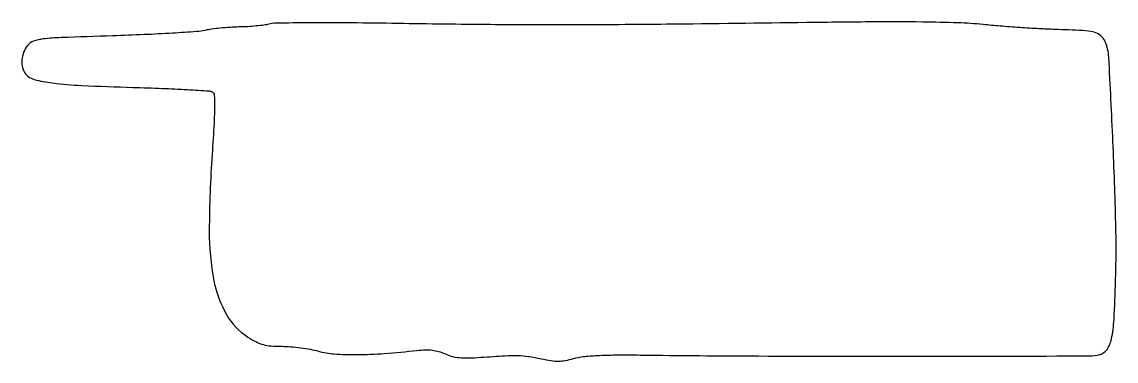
# Model space of a CAD drawing. Extents: x 0 to 356, y 0 to 111.
import ezdxf

# ---------------------------------------------------------------- set-up
doc = ezdxf.new("R2010")
doc.units = 0

msp = doc.modelspace()

# ---------------------------------------------------------------- linework, layer by layer
msp.add_lwpolyline([(80.5, 110.062678, -0.033377), (78.904158, 109.735923, -0.009634), (76.402653, 109.444526, -0.009644), (73.563158, 109.224281, -0.01014), (70.764351, 109.118315, 0.011331), (67.873165, 109.001954, 0.008968), (64.754646, 108.749359, 0.009085), (61.868297, 108.410322, 0.022232), (59.764351, 108.028441, -0.038284), (56.937811, 107.608539, -0.002848), (49.151403, 107.099736, -0.003937), (39.845368, 106.618337, -0.002978), (29.623403, 106.231212, 0.001296), (12.839415, 105.652121, 0.018894), (6.925127, 105.208528, 0.059222), (3.814932, 104.477175, 0.136051), (1.873403, 103.091987, 0.081835), (0.623549, 100.895602, 0.071853), (0.071402, 98.312506, 0.07543), (0.281343, 95.802571, 0.110545), (1.25, 93.818725, 0.162833), (4.039917, 92.016487, 0.031472), (10.023785, 90.87937, 0.019686), (19.631611, 90.055869, 0.004344), (36.161833, 89.436534, -0.002788), (45.70445, 89.108734, -0.004306), (53.946489, 88.708471, -0.001463), (61.046534, 88.281497, -0.123264), (62.073833, 87.954369, -0.242439), (62.700921, 86.911829, -0.017265), (62.810237, 83.420063, -0.013431), (62.641477, 77.813183, -0.002555), (62.008166, 67.621387, 0.015219), (61.092015, 42.692048, 0.049985), (62.629648, 26.310481, 0.080898), (66.702961, 15.319823, 0.122927), (73.693657, 7.979323, 0.024009), (76.438174, 6.418226, 0.051769), (78.705765, 5.549877, 0.047791), (81.215284, 5.12747, 0.017814), (84.791873, 5, -0.020194), (87.640648, 4.884899, -0.013102), (90.918852, 4.532903, -0.013178), (94.106996, 4.019969, -0.024264), (96.662, 3.409882, 0.053828), (101.714702, 2.514659, 0.018868), (109.094756, 2.292653, 0.016364), (118.191652, 2.66022, 0.010264), (128.795053, 3.655985, -0.021609), (131.501627, 3.84834, -0.037261), (133.756381, 3.742859, -0.041107), (135.810153, 3.31926, -0.03453), (137.895086, 2.54731, 0.039885), (140.182656, 1.728045, 0.041895), (142.533974, 1.299114, 0.031337), (145.445331, 1.199968, 0.011183), (149.600033, 1.411948, -0.003557), (157.517433, 1.937074, -0.020998), (161.673125, 2.008246, -0.031978), (165.030167, 1.70936, -0.015667), (169.253098, 0.923175, 0.016324), (172.436458, 0.334856, 0.03988), (174.812738, 0.167325, 0.043768), (177.051153, 0.38471, 0.023528), (179.753098, 1.021172, -0.041986), (182.857772, 1.632652, -0.014602), (187.406389, 2.003463, -0.011357), (193.456685, 2.181549, -0.00494), (201.5, 2.156072, 0.002476), (240.011143, 1.844342, 0.001044), (291.759292, 1.789798, 0.000127), (347.650822, 1.861821, 0.062718), (351.1723, 2.310807, 0.184977), (353.53546, 3.99043, 0.094439), (354.969923, 7.395094, 0.039299), (355.806335, 13.700717, 0.005863), (356.338999, 26.5, 0.013767), (356.382551, 45.150477, 0.004926), (355.450493, 71.732806, 0.001856), (354.111998, 99.245094, 0.094077), (352.836194, 104.46017, 0.110973), (351.392737, 106.364596, 0.117875), (349.302852, 107.41705, 0.045563), (345.526156, 107.952309, 0.004665), (336.5, 108.317116, -0.006037), (331.40157, 108.537193, -0.003228), (325.107382, 108.925843, -0.003213), (318.686677, 109.405397, -0.00501), (313.163429, 109.909382, 0.016444), (304.974774, 110.468153, 0.006017), (293.36795, 110.737619, 0.004462), (277.623404, 110.773097, 0.001696), (255.663429, 110.552107, -0.000693), (210.067214, 110.00175, -0.002124), (179.16615, 109.80286, -0.002705), (152.589224, 109.888498, -0.001867), (122.5, 110.260661, 0.002089), (107.337669, 110.441473, 0.003115), (94.075, 110.461581, 0.001343), (82.745772, 110.377755, 0.064742)], format="xyb", close=True)

doc.saveas('drawing.dxf')
